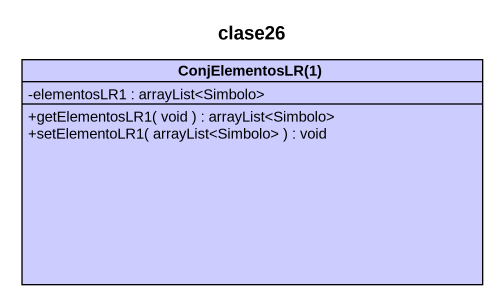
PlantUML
@startuml
title clase26
hide circle
hide empty members
skinparam classAttributeIconSize 0
class "ConjElementosLR(1)" as ConjElementosLR_1 #CCCCFF {
  -elementosLR1 : arrayList<Simbolo>
  +getElementosLR1( void ) : arrayList<Simbolo>
  +setElementoLR1( arrayList<Simbolo> ) : void
}
@enduml
